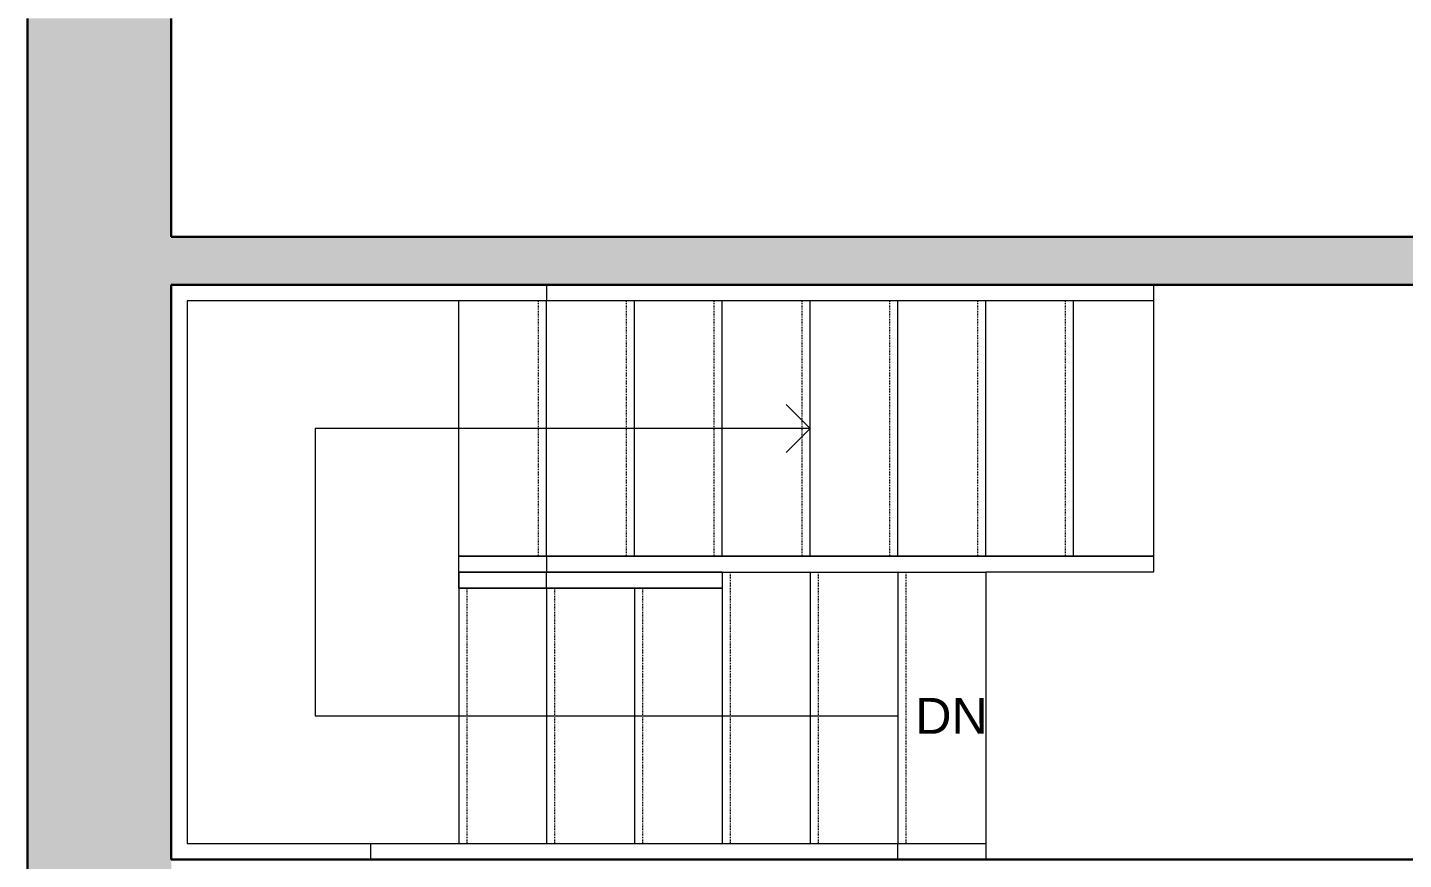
# Model space of a CAD drawing. Header units: inches. Extents: x -1176 to 1545, y -2552 to 978.
# Drawn here: x -1035.1 to -862.7, y -1109.3 to -1005.1 of the extents above; entities that cross this region are included whole.
import ezdxf

# ---------------------------------------------------------------- set-up
doc = ezdxf.new("R2010")
doc.units = ezdxf.units.IN
doc.header["$MEASUREMENT"] = 0
doc.linetypes.add('Overhead 1_16_', pattern=[0.101562, 0.0625, -0.039062])
for name, color, linetype, lineweight in [('A-FLOR', 192, 'Continuous', 18), ('A-FLOR-HRAL', 11, 'Continuous', 18), ('A-WALL', 113, 'Continuous', 18), ('A-WALL-PATT', 111, 'Continuous', 18), ('S-STRS', 31, 'Continuous', 18), ('S-STRS-ANNO', 31, 'Continuous', 9), ('S-STRS-IDEN', 31, 'Continuous', 9)]:
    doc.layers.add(name, color=color, linetype=linetype, lineweight=lineweight)
doc.styles.add('Swis721 Lt BT', font='swissl.ttf', dxfattribs={"height": 4.5})

# ---------------------------------------------------------------- blocks, each defined once
blk = doc.blocks.new('Top Rail Type - Top Rail_Internal_-6954584-2nd Floor Demo')
at = {"layer": 'A-FLOR-HRAL', "lineweight": 9}
for p, q in [((-970.04, -1037.3), (-970.04, -1039.3)), ((-981.04, -1039.3), (-1015.06, -1039.3)), ((-1015.06, -1039.3), (-1015.06, -1107.3)), ((-970.04, -1039.3), (-981.04, -1039.3)), ((-894.04, -1039.3), (-970.04, -1039.3)), ((-1015.06, -1107.3), (-992.04, -1107.3)), ((-992.04, -1109.3), (-992.04, -1107.3)), ((-992.04, -1107.3), (-981.04, -1107.3)), ((-981.04, -1107.3), (-926.04, -1107.3)), ((-926.04, -1109.3), (-926.04, -1107.3)), ((-926.04, -1107.3), (-915.04, -1107.3)), ((-915.04, -1107.3), (-915.04, -1109.3))]:
    blk.add_line(p, q, dxfattribs=at)
blk = doc.blocks.new('Top Rail Type - Top Rail_Internal_-V22-2nd Floor Demo')
at = {"layer": 'A-FLOR-HRAL', "lineweight": 9}
for p, q in [((-1015.06, -1039.3), (-1015.06, -1107.3)), ((-970.04, -1039.3), (-1015.06, -1039.3)), ((-894.04, -1039.3), (-970.04, -1039.3)), ((-1015.06, -1107.3), (-992.04, -1107.3)), ((-992.04, -1107.3), (-926.04, -1107.3)), ((-926.04, -1107.3), (-915.04, -1107.3)), ((-915.04, -1107.3), (-915.04, -1109.3))]:
    blk.add_line(p, q, dxfattribs=at)
blk = doc.blocks.new('Top Rail Type - Top Rail_Internal_-6954602-2nd Floor Demo')
at = {"layer": 'A-FLOR-HRAL', "lineweight": 9}
for p, q in [((-981.04, -1073.3), (-981.04, -1071.3)), ((-981.04, -1071.3), (-970.04, -1071.3)), ((-970.04, -1071.3), (-894.04, -1071.3)), ((-970.04, -1071.3), (-970.04, -1073.3)), ((-970.04, -1073.3), (-981.04, -1073.3)), ((-981.04, -1075.3), (-981.04, -1073.3)), ((-981.04, -1073.3), (-970.04, -1073.3)), ((-948.04, -1073.3), (-970.04, -1073.3)), ((-970.04, -1075.3), (-970.04, -1073.3)), ((-970.04, -1073.3), (-948.04, -1073.3)), ((-970.04, -1075.3), (-981.04, -1075.3)), ((-948.04, -1075.3), (-970.04, -1075.3))]:
    blk.add_line(p, q, dxfattribs=at)
blk = doc.blocks.new('Top Rail Type - Top Rail_Internal_-V23-2nd Floor Demo')
at = {"layer": 'A-FLOR-HRAL', "lineweight": 9}
for p, q in [((-981.04, -1073.3), (-981.04, -1071.3)), ((-970.04, -1071.3), (-981.04, -1071.3)), ((-894.04, -1071.3), (-970.04, -1071.3)), ((-981.04, -1073.3), (-981.04, -1075.3)), ((-981.04, -1073.3), (-970.04, -1073.3)), ((-970.04, -1073.3), (-981.04, -1073.3)), ((-970.04, -1073.3), (-948.04, -1073.3)), ((-948.04, -1073.3), (-970.04, -1073.3)), ((-981.04, -1075.3), (-970.04, -1075.3)), ((-970.04, -1075.3), (-948.04, -1075.3))]:
    blk.add_line(p, q, dxfattribs=at)

msp = doc.modelspace()

# ---------------------------------------------------------------- hatches: boundary and pattern name
at = {"layer": 'A-WALL-PATT'}
h = msp.add_hatch(color=250, dxfattribs=at)
h.paths.add_polyline_path([(-1017.06, -1266.19), (-1017.06, -1210.94), (-1035.06, -1210.94), (-1035.06, -1266.19)], flags=0)
h.paths.add_polyline_path([(-1017.06, -1169.44), (-1017.06, -1003.94), (-1035.06, -1003.94), (-1035.06, -1169.44)], flags=0)
h.paths.add_polyline_path([(-1017.06, -962.44), (-1017.06, -859.94), (-1035.06, -859.94), (-1035.06, -962.44)], flags=0)
h.paths.add_polyline_path([(-1035.06, -818.44), (-1017.06, -818.44), (-1017.06, -715.94), (-1035.06, -715.94), (-1035.06, -817.89)], flags=0)
h.paths.add_polyline_path([(-1017.06, -674.44), (-1017.06, -567.94), (-1035.06, -567.94), (-1035.06, -674.44)], flags=0)
h.paths.add_polyline_path([(-1017.06, -534.44), (-1017.06, -425.69), (-1035.06, -425.69), (-1035.06, -534.44)], flags=0)
h.paths.add_polyline_path([(-1017.06, -388.69), (-1017.06, -275.19), (-1035.06, -275.19), (-1035.06, -388.69)], flags=0)
h.paths.add_polyline_path([(-1017.06, -239.19), (-1017.06, -119.5), (-1035.06, -119.5), (-1035.06, -239.19)], flags=0)
h.paths.add_polyline_path([(-1035.06, -83.5), (-1017.06, -83.5), (-1017.06, 16.25), (-1035.06, 16.25), (-1035.06, -59.66)], flags=0)
h = msp.add_hatch(color=250, dxfattribs=at)
h.paths.add_polyline_path([(-772.04, -1037.3), (-772.04, -1031.3), (-775.04, -1031.3), (-775.04, -1037.3)], flags=0)
h.paths.add_polyline_path([(-815.04, -1037.3), (-815.04, -1031.3), (-819.04, -1031.3), (-819.04, -1037.3)], flags=0)
h.paths.add_polyline_path([(-859.04, -1037.3), (-859.04, -1031.3), (-1017.06, -1031.3), (-1017.06, -1037.3), (-945.25, -1037.3)], flags=0)

# ---------------------------------------------------------------- linework, layer by layer
at = {"layer": 'A-FLOR'}
for p, q in [((-894.04, -1037.3), (-894.04, -1073.3)), ((-894.04, -1073.3), (-915.04, -1073.3)), ((-915.04, -1073.3), (-915.04, -1107.3))]:
    msp.add_line(p, q, dxfattribs=at)
at = {"layer": 'A-WALL', "color": 8, "lineweight": 30}
for p, q in [((-1035.06, -1003.94), (-1035.06, -1169.44)), ((-1017.06, -1003.94), (-1017.06, -1031.3)), ((-1017.06, -1031.3), (-859.04, -1031.3)), ((-1017.06, -1037.3), (-859.04, -1037.3)), ((-1017.06, -1037.3), (-1017.06, -1109.3)), ((-1017.06, -1109.3), (-832.04, -1109.3))]:
    msp.add_line(p, q, dxfattribs=at)
at = {"layer": 'S-STRS', "lineweight": 9}
for p, q in [((-981.04, -1071.3), (-981.04, -1039.3)), ((-970.04, -1071.3), (-970.04, -1039.3)), ((-959.04, -1071.3), (-959.04, -1039.3)), ((-948.04, -1071.3), (-948.04, -1039.3)), ((-937.04, -1071.3), (-937.04, -1039.3)), ((-926.04, -1071.3), (-926.04, -1039.3)), ((-915.04, -1071.3), (-915.04, -1039.3)), ((-904.04, -1071.3), (-904.04, -1039.3)), ((-948.04, -1073.3), (-937.04, -1073.3)), ((-948.04, -1073.3), (-948.04, -1107.3)), ((-937.04, -1073.3), (-926.04, -1073.3)), ((-937.04, -1073.3), (-937.04, -1107.3)), ((-926.04, -1073.3), (-915.04, -1073.3)), ((-926.04, -1073.3), (-926.04, -1107.3)), ((-981.04, -1075.3), (-981.04, -1107.3)), ((-970.04, -1075.3), (-970.04, -1107.3)), ((-959.04, -1075.3), (-959.04, -1107.3))]:
    msp.add_line(p, q, dxfattribs=at)
at = {"layer": 'S-STRS', "linetype": 'Overhead 1_16_', "lineweight": 9}
for p, q in [((-971.04, -1071.3), (-971.04, -1039.3)), ((-960.04, -1071.3), (-960.04, -1039.3)), ((-949.04, -1071.3), (-949.04, -1039.3)), ((-938.04, -1071.3), (-938.04, -1039.3)), ((-927.04, -1071.3), (-927.04, -1039.3)), ((-916.04, -1071.3), (-916.04, -1039.3)), ((-905.04, -1071.3), (-905.04, -1039.3)), ((-947.04, -1073.3), (-947.04, -1107.3)), ((-936.04, -1073.3), (-936.04, -1107.3)), ((-925.04, -1073.3), (-925.04, -1107.3)), ((-980.04, -1075.3), (-980.04, -1107.3)), ((-969.04, -1075.3), (-969.04, -1107.3)), ((-958.04, -1075.3), (-958.04, -1107.3))]:
    msp.add_line(p, q, dxfattribs=at)
at = {"layer": 'S-STRS-ANNO'}
for p, q in [((-937.04, -1055.3), (-940.04, -1052.3)), ((-999.05, -1055.3), (-999.05, -1091.3)), ((-981.04, -1055.3), (-999.05, -1055.3)), ((-970.04, -1055.3), (-981.04, -1055.3)), ((-959.04, -1055.3), (-970.04, -1055.3)), ((-948.04, -1055.3), (-959.04, -1055.3)), ((-937.04, -1055.3), (-948.04, -1055.3)), ((-937.04, -1055.3), (-940.04, -1058.3)), ((-999.05, -1091.3), (-981.04, -1091.3)), ((-981.04, -1091.3), (-970.04, -1091.3)), ((-970.04, -1091.3), (-959.04, -1091.3)), ((-959.04, -1091.3), (-948.04, -1091.3)), ((-948.04, -1091.3), (-937.04, -1091.3)), ((-937.04, -1091.3), (-926.04, -1091.3))]:
    msp.add_line(p, q, dxfattribs=at)

# ---------------------------------------------------------------- block references
at = {"layer": 'A-FLOR-HRAL', "lineweight": 9}
for name in ['Top Rail Type - Top Rail_Internal_-6954584-2nd Floor Demo', 'Top Rail Type - Top Rail_Internal_-V22-2nd Floor Demo', 'Top Rail Type - Top Rail_Internal_-6954602-2nd Floor Demo', 'Top Rail Type - Top Rail_Internal_-V23-2nd Floor Demo']:
    msp.add_blockref(name, (0, 0), dxfattribs=at)

# ---------------------------------------------------------------- texts
at = {"layer": 'S-STRS-IDEN', "insert": (-923.86, -1089.06), "char_height": 4.5, "width": 10.5833, "attachment_point": 1, "line_spacing_factor": 1.005062, "style": 'Swis721 Lt BT'}
msp.add_mtext('DN', dxfattribs=at)

doc.saveas('drawing.dxf')
